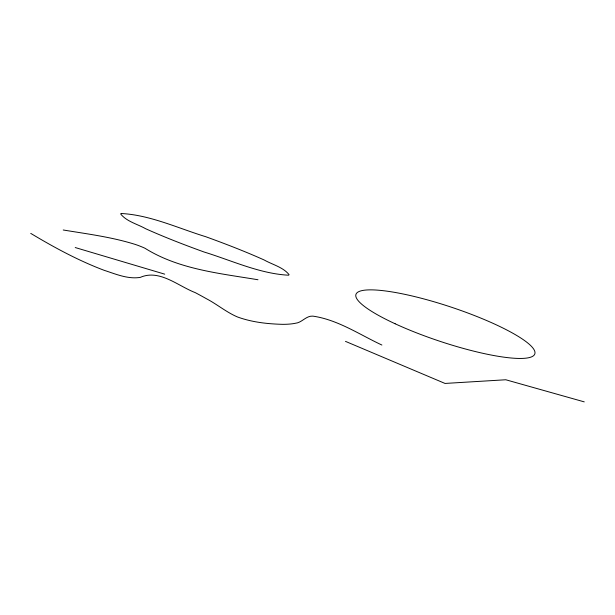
<?xml version="1.0" encoding="UTF-8"?>
<svg xmlns="http://www.w3.org/2000/svg" width="615" height="615" viewBox="0 0 615 615"><rect width="100%" height="100%" fill="white"/><g stroke="black" fill="none" stroke-linecap="round" stroke-linejoin="round"><path stroke-width="0.92" d="M257.993 279.756C219.547 273.337 178.765 269.385 144.979 248.26A20.041 3.821 18.4 0 0 135.508 244.509C112.022 237.075 87.461 233.977 63.23 229.995M584.25 401.872L505.784 379.763L445.022 383.437L345.484 341.371M75.222 247.545L164.712 274.152M381.884 345.03C359.452 334.56 337.781 319.715 312.858 316.125C305.986 315.664 301.988 322.69 295.361 323.267A140.635 26.837 18.4 0 1 282.677 324.336C267.394 323.951 251.866 322.222 237.436 316.948C226.258 312.182 216.903 304.141 206.148 298.575A201.274 38.407 18.4 0 0 195.155 292.579C178.073 286.021 159.439 268.955 140.297 277.38C127.889 279.402 115.712 274.044 104.15 270.308C78.474 260.614 54.235 247.491 30.75 233.385M121.17 213.505L120.755 214.074C126.744 221.585 137.453 224.083 145.64 228.726C164.789 237.313 184.385 244.878 204.111 252.019C231.578 260.445 259.822 273.767 288.658 275.213L289.065 274.644C283.085 267.133 272.368 264.627 264.189 259.991C245.039 251.404 225.444 243.84 205.718 236.698C178.25 228.273 150.006 214.943 121.17 213.505M395.138 323.774A94.241 17.981 18.4 0 0 534.766 354.048A94.241 17.981 18.4 0 0 406.277 294.654A94.241 17.981 18.4 0 0 395.138 323.774"/></g></svg>
